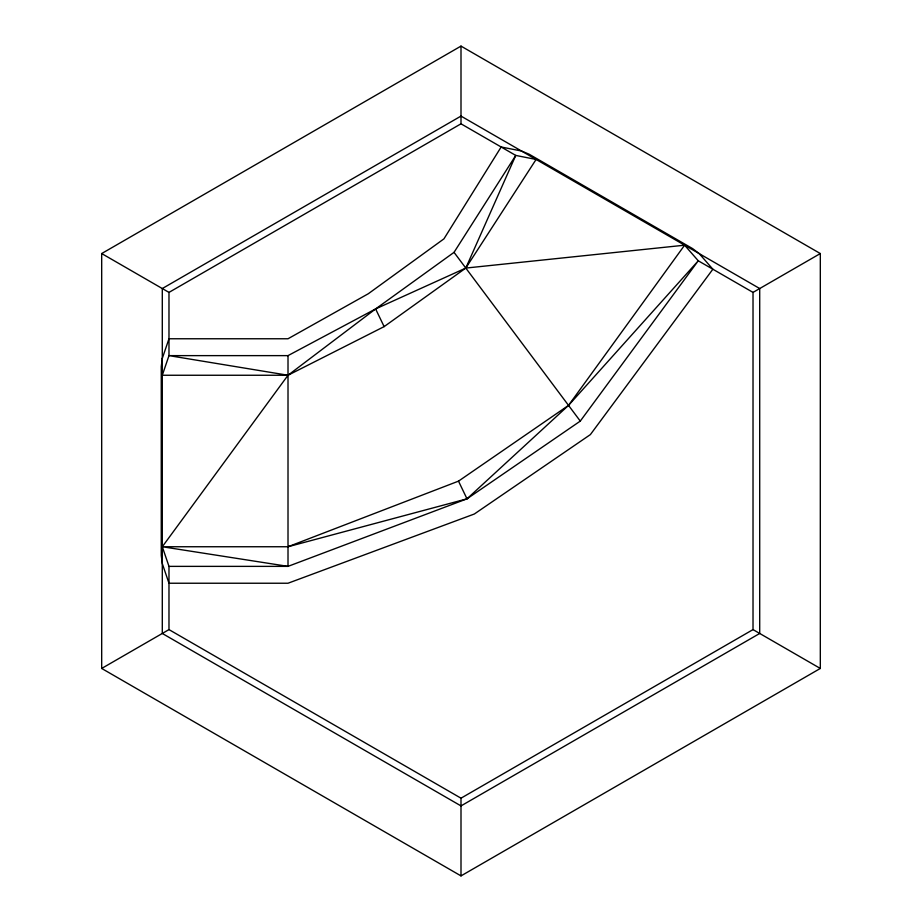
<?xml version="1.0" encoding="UTF-8"?>
<svg xmlns="http://www.w3.org/2000/svg" width="922" height="922" viewBox="0 0 922 922"><rect width="100%" height="100%" fill="white"/><g stroke="black" fill="none" stroke-linecap="round" stroke-linejoin="round"><path stroke-width="1.38" d="M461 123.813L515.755 155.426L454.039 252.351L375.611 308.928L288.01 375.254L168.98 355.627L288.01 355.627L375.611 308.928L465.794 268.072L515.755 155.426L536.097 159.448L465.794 268.072L384.128 326.618L288.01 375.254L162.295 375.254L168.98 355.627L168.98 292.401L461 123.813L461 46.1L820.315 253.55L820.315 668.45L461 875.9L101.685 668.45L101.685 253.55L461 46.1M101.685 668.45L168.98 629.599L461 798.187L753.02 629.599L753.02 292.401L698.265 260.788L684.608 245.194L568.528 405.38L467.005 498.825L288.01 566.373L168.98 566.373L162.295 546.746L288.01 375.254M288.01 546.746L467.005 498.825L580.284 421.1L698.265 260.788L568.528 405.38L458.499 481.146L288.01 546.746L162.295 546.746L288.01 566.373L288.01 355.627M753.02 292.401L820.315 253.55M465.794 268.072L684.608 245.194M101.685 253.55L168.98 292.401M753.02 629.599L820.315 668.45M454.039 252.351L580.284 421.1M375.611 308.928L384.128 326.618M458.499 481.146L467.005 498.825M461 798.187L461 875.9M168.98 566.373L168.98 629.599M162.295 358.393L161.258 366.587L161.258 555.413L162.295 563.607L168.98 583.234L288.01 583.234L474.323 514.015L590.38 434.596L712.867 269.224L699.21 253.619L692.641 248.617L529.113 154.205L521.495 151.012L501.153 146.99L443.943 238.856L368.304 293.738L288.01 338.766L168.98 338.766L162.295 358.393M461 116.091L162.295 288.54L162.295 633.46L461 805.909L759.705 633.46L759.705 288.54L461 116.091"/></g></svg>
